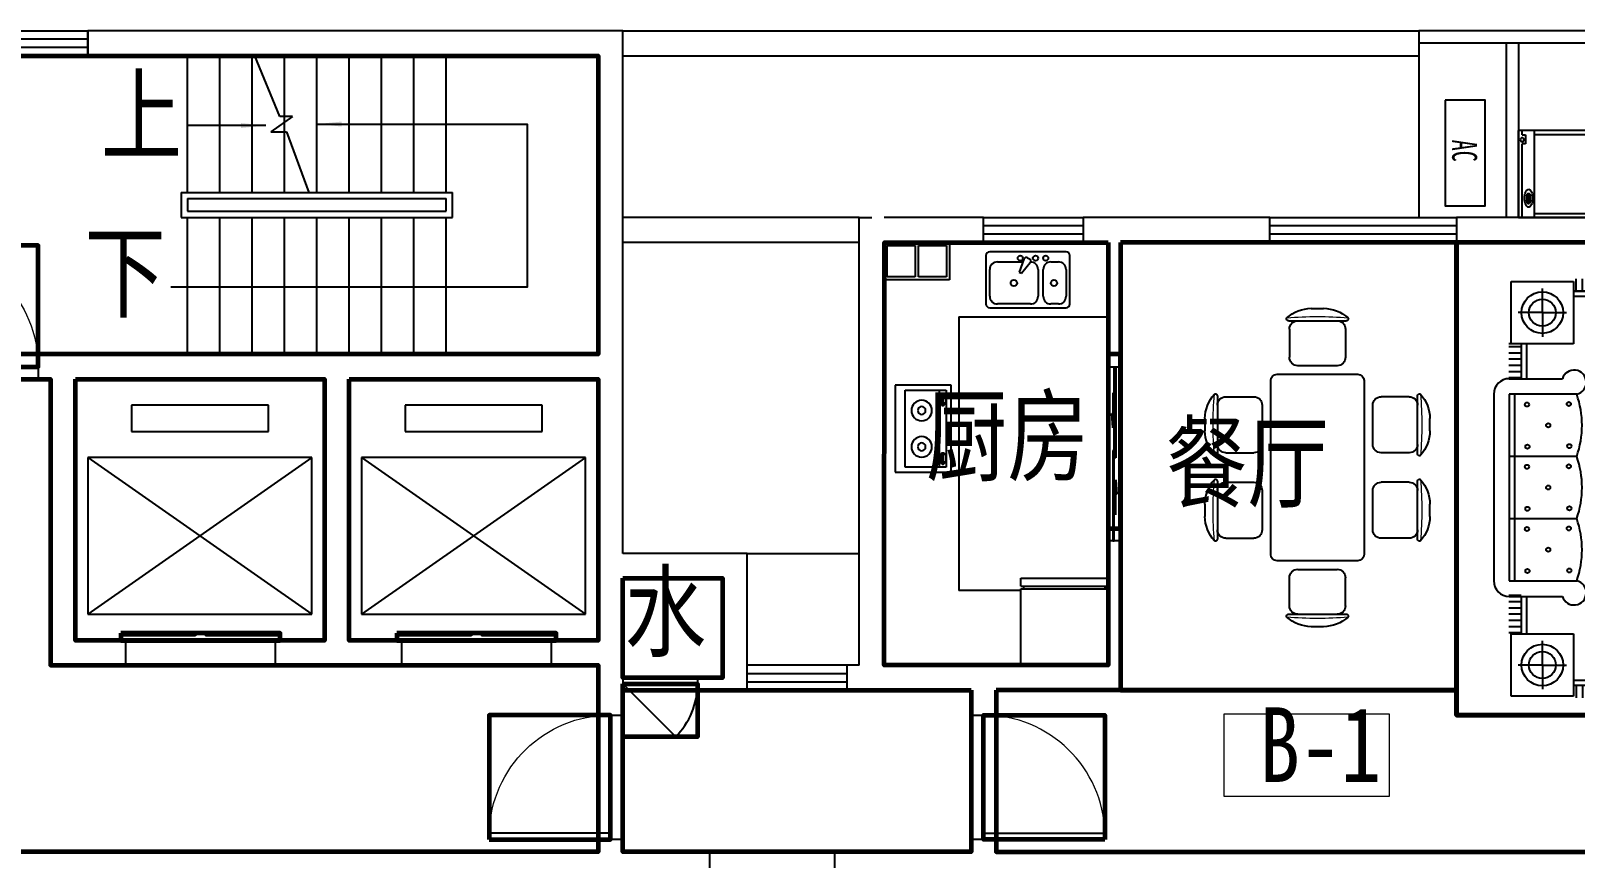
# Model space of a CAD drawing. Extents: x 963421 to 998221, y -625243 to -609443.
# Drawn here: x 979062 to 991475, y -616093 to -609443 of the extents above; entities that cross this region are included whole.
import ezdxf

# ---------------------------------------------------------------- set-up
doc = ezdxf.new("R2010")
doc.units = 0
doc.header["$LTSCALE"] = 1000
doc.header["$MEASUREMENT"] = 0
doc.layers.get('0').update_dxf_attribs({"linetype": 'CONTINUOUS'})
for name, color, linetype in [('BATH', 8, 'CONTINUOUS'), ('Elec(电器)', 33, 'CONTINUOUS'), ('F1', 223, 'CONTINUOUS'), ('FURN', 8, 'CONTINUOUS'), ('Furniture(家具)', 8, 'CONTINUOUS'), ('Lvtry(厨卫)', 136, 'CONTINUOUS'), ('STAIR', 3, 'CONTINUOUS'), ('WALL', 2, 'CONTINUOUS'), ('WINDOW', 4, 'CONTINUOUS'), ('家具', 8, 'CONTINUOUS'), ('箭头', 11, 'CONTINUOUS')]:
    doc.layers.add(name, color=color, linetype=linetype)
for name, color, linetype, lineweight in [('GT_厨房', 4, 'CONTINUOUS', 60), ('GT_客厅', 2, 'CONTINUOUS', 60), ('GT_楼梯', 130, 'CONTINUOUS', 60), ('GT_水机房', 170, 'CONTINUOUS', 60), ('GT_电梯', 150, 'CONTINUOUS', 60), ('GT_过道', 30, 'CONTINUOUS', 60), ('GT_门', 245, 'CONTINUOUS', 60), ('GT_餐厅', 3, 'CONTINUOUS', 60), ('文字标注', 121, 'CONTINUOUS', 0)]:
    doc.layers.add(name, color=color, linetype=linetype, lineweight=lineweight)
doc.styles.add('-黑体', font='simhei.ttf', dxfattribs={"width": 0.8})
doc.styles.add('_ZBHZ', font='simhei.ttf', dxfattribs={"width": 0.8})
doc.styles.add('DIM_FONT', font='ZBTXT.shx', dxfattribs={"width": 0.8})

# ---------------------------------------------------------------- blocks, each defined once
blk = doc.blocks.new('_ARROW')
blk.add_solid([(0, 0), (-1, 0.1), (-1, -0.1)])
blk = doc.blocks.new('A$C6CA9292A')
at = {"layer": 'FURN'}
for p, q in [((2039, 3587), (1039, 3587)), ((141, 2946), (141, 3446)), ((141, 3446), (641, 3446)), ((391, 3196), (391, 3391)), ((641, 3446), (641, 2946)), ((641, 3368), (914, 3368)), ((914, 3368), (641, 3368)), ((663, 3368), (663, 3468)), ((713, 3368), (713, 3468)), ((763, 3368), (763, 3468)), ((813, 3368), (813, 3468)), ((863, 3368), (863, 3468)), ((913, 3368), (913, 3468)), ((914, 3462), (914, 3035)), ((2039, 3462), (1039, 3462)), ((1039, 3462), (1039, 2920)), ((2039, 3420), (1039, 3420)), ((1539, 3462), (1539, 2920)), ((2039, 2920), (2039, 3462)), ((2163, 3368), (2163, 3468)), ((2164, 3462), (2164, 3035)), ((2164, 3368), (2463, 3368)), ((2463, 3368), (2164, 3368)), ((2188, 3368), (2188, 3468)), ((2238, 3368), (2238, 3468)), ((2288, 3368), (2288, 3468)), ((2338, 3368), (2338, 3468)), ((2388, 3368), (2388, 3468)), ((2438, 3368), (2438, 3468)), ((2463, 3368), (2489, 3464)), ((2463, 3368), (2543, 3428)), ((2463, 200), (2463, 3368)), ((2463, 3368), (2563, 3368)), ((914, 3326), (641, 3326)), ((2422, 3326), (2164, 3326)), ((2422, 241), (2422, 3326)), ((2463, 3318), (2563, 3318)), ((2463, 3268), (2563, 3268)), ((391, 3196), (196, 3196)), ((391, 3196), (586, 3196)), ((391, 3196), (391, 3001)), ((2463, 3218), (2563, 3218)), ((2463, 3168), (2563, 3168)), ((2463, 3118), (2563, 3118)), ((2463, 3068), (2563, 3068)), ((2463, 3018), (2563, 3018)), ((221, 2946), (121, 2946)), ((221, 2921), (121, 2921)), ((221, 2871), (121, 2871)), ((641, 2946), (141, 2946)), ((221, 2946), (221, 2665)), ((263, 2946), (263, 2665)), ((2463, 2968), (2563, 2968)), ((2463, 2918), (2563, 2918)), ((2463, 2868), (2563, 2868)), ((221, 2821), (121, 2821)), ((221, 2771), (121, 2771)), ((2463, 2818), (2563, 2818)), ((2463, 2768), (2563, 2768)), ((221, 2721), (121, 2721)), ((221, 2671), (121, 2671)), ((125, 2665), (552, 2665)), ((2463, 2718), (2563, 2718)), ((2463, 2668), (2563, 2668)), ((2463, 2618), (2563, 2618)), ((0, 2540), (0, 1040)), ((667, 2540), (125, 2540)), ((125, 2540), (125, 1040)), ((167, 2540), (167, 1040)), ((2463, 2568), (2563, 2568)), ((2463, 2518), (2563, 2518)), ((2463, 2468), (2563, 2468)), ((2463, 2418), (2563, 2418)), ((2463, 2368), (2563, 2368)), ((2463, 2318), (2563, 2318)), ((2463, 2268), (2563, 2268)), ((1186, 2207), (2019, 2207)), ((1186, 1374), (1186, 2207)), ((1227, 2165), (1977, 2165)), ((1227, 1415), (1227, 2165)), ((1977, 2165), (1977, 1415)), ((2019, 2207), (2019, 1374)), ((2463, 2218), (2563, 2218)), ((2463, 2168), (2563, 2168)), ((2463, 2118), (2563, 2118)), ((667, 2040), (125, 2040)), ((1352, 2040), (1852, 2040)), ((1352, 1540), (1352, 2040)), ((1352, 2040), (1852, 1540)), ((1352, 1540), (1852, 2040)), ((1852, 2040), (1852, 1540)), ((2463, 2068), (2563, 2068)), ((2463, 2018), (2563, 2018)), ((2463, 1968), (2563, 1968)), ((2463, 1918), (2563, 1918)), ((2463, 1868), (2563, 1868)), ((2463, 1818), (2563, 1818)), ((2463, 1768), (2563, 1768)), ((2463, 1718), (2563, 1718)), ((2463, 1668), (2563, 1668)), ((2463, 1618), (2563, 1618)), ((125, 1540), (667, 1540)), ((1852, 1540), (1352, 1540)), ((2463, 1568), (2563, 1568)), ((2463, 1518), (2563, 1518)), ((2019, 1374), (1186, 1374)), ((1977, 1415), (1227, 1415)), ((2463, 1468), (2563, 1468)), ((2463, 1418), (2563, 1418)), ((2463, 1368), (2563, 1368)), ((2463, 1318), (2563, 1318)), ((2463, 1268), (2563, 1268)), ((2463, 1218), (2563, 1218)), ((2463, 1168), (2563, 1168)), ((2463, 1118), (2563, 1118)), ((125, 1040), (667, 1040)), ((2463, 1068), (2563, 1068)), ((2463, 1018), (2563, 1018)), ((221, 921), (121, 921)), ((221, 871), (121, 871)), ((125, 915), (552, 915)), ((221, 915), (221, 613)), ((263, 915), (263, 613)), ((2463, 968), (2563, 968)), ((2463, 918), (2563, 918)), ((221, 821), (121, 821)), ((221, 771), (121, 771)), ((2463, 868), (2563, 868)), ((2463, 818), (2563, 818)), ((2463, 768), (2563, 768)), ((221, 721), (121, 721)), ((221, 671), (121, 671)), ((221, 621), (121, 621)), ((1507, 125), (1507, 667)), ((2007, 125), (2007, 667)), ((2463, 718), (2563, 718)), ((2463, 668), (2563, 668)), ((141, 113), (141, 613)), ((141, 613), (641, 613)), ((391, 363), (391, 558)), ((641, 613), (641, 113)), ((1382, 125), (1382, 552)), ((2132, 125), (2132, 552)), ((2463, 618), (2563, 618)), ((2463, 568), (2563, 568)), ((2463, 518), (2563, 518)), ((2463, 468), (2563, 468)), ((2463, 418), (2563, 418)), ((391, 363), (196, 363)), ((391, 363), (391, 168)), ((391, 363), (586, 363)), ((2463, 368), (2563, 368)), ((2463, 318), (2563, 318)), ((2463, 268), (2563, 268)), ((641, 241), (1382, 241)), ((641, 200), (1382, 200)), ((663, 200), (663, 100)), ((713, 200), (713, 100)), ((763, 200), (763, 100)), ((813, 200), (813, 100)), ((863, 200), (863, 100)), ((913, 200), (913, 100)), ((963, 200), (963, 100)), ((1013, 200), (1013, 100)), ((1063, 200), (1063, 100)), ((1113, 200), (1113, 100)), ((1163, 200), (1163, 100)), ((1213, 200), (1213, 100)), ((1263, 200), (1263, 100)), ((1313, 200), (1313, 100)), ((1363, 200), (1363, 100)), ((1507, 167), (2007, 167)), ((1507, 125), (2007, 125)), ((2132, 241), (2422, 241)), ((2132, 200), (2463, 200)), ((2163, 200), (2163, 100)), ((2213, 200), (2213, 100)), ((2263, 200), (2263, 100)), ((2313, 200), (2313, 100)), ((2363, 200), (2363, 100)), ((2413, 200), (2413, 100)), ((2463, 218), (2563, 218)), ((2463, 200), (2519, 117)), ((2463, 200), (2558, 168)), ((2463, 200), (2463, 100)), ((641, 113), (141, 113)), ((1507, 0), (2007, 0))]:
    blk.add_line(p, q, dxfattribs=at)
for centre, radius in [((391, 3196), 167), ((391, 3196), 108), ((1118, 3316), 16.7), ((1455, 3320), 16.7), ((1618, 3316), 16.7), ((1955, 3320), 16.7), ((1289, 3149), 16.7), ((1789, 3149), 16.7), ((1122, 2979), 16.7), ((1460, 2983), 16.7), ((1622, 2979), 16.7), ((1960, 2983), 16.7), ((267, 2457), 16.7), ((604, 2461), 16.7), ((438, 2290), 16.7), ((271, 2119), 16.7), ((608, 2123), 16.7), ((267, 1957), 16.7), ((604, 1961), 16.7), ((438, 1790), 16.7), ((271, 1619), 16.7), ((608, 1623), 16.7), ((267, 1457), 16.7), ((604, 1461), 16.7), ((438, 1290), 16.7), ((271, 1119), 16.7), ((608, 1123), 16.7), ((1586, 604), 16.7), ((1924, 608), 16.7), ((391, 363), 167), ((391, 363), 108), ((1757, 438), 16.7), ((1590, 267), 16.7), ((1928, 271), 16.7)]:
    blk.add_circle(centre, radius, dxfattribs=at)
for centre, radius, start, end in [((1039, 3462), 125, 90, 180), ((2039, 3462), 125, 0, 90), ((943, 2941), 98.2, 107.205, 347.5934), ((2135, 2941), 98.2, 192.4066, 72.795), ((1289, 3627), 750, 250.5288, 289.4712), ((1789, 3627), 750, 250.5288, 289.4712), ((646, 2636), 98.2, 282.4066, 162.795), ((125, 2540), 125, 90, 180), ((-40, 2290), 750, 340.5288, 19.4712), ((-40, 1790), 750, 340.5288, 19.4712), ((-40, 1290), 750, 340.5288, 19.4712), ((125, 1040), 125, 180, 270), ((646, 944), 98.2, 197.205, 77.5934), ((1411, 646), 98.2, 12.4066, 252.795), ((1757, -40), 750, 70.5288, 109.4712), ((2103, 646), 98.2, 287.205, 167.5934), ((1507, 125), 125, 180, 270), ((2007, 125), 125, 270, 0)]:
    blk.add_arc(centre, radius, start, end, dxfattribs=at)
at = {"linetype": 'ByBlock', "style": 'DIM_FONT', "width": 0.8, "flags": 9}
for tag in ['XSIZE', 'YSIZE']:
    blk.add_attdef(tag, (2019, 1790), '', height=0.5, rotation=180, dxfattribs=at)
blk = doc.blocks.new('餐桌2')
for p, q in [((-50, 529), (50, 529)), ((-230, 429), (230, 429)), ((-225, 362), (-225, 136)), ((225, 362), (225, 136)), ((325, 0), (-325, 0)), ((-158, 69), (158, 69)), ((-375, -50), (-375, -1450)), ((375, -1450), (375, -50)), ((-804, -637), (-804, -177)), ((-737, -182), (-512, -182)), ((737, -182), (512, -182)), ((804, -177), (804, -637)), ((-904, -456), (-904, -357)), ((-444, -564), (-444, -249)), ((444, -249), (444, -564)), ((904, -357), (904, -456)), ((-737, -632), (-512, -632)), ((737, -632), (512, -632)), ((-804, -1323), (-804, -863)), ((-737, -868), (-512, -868)), ((737, -868), (512, -868)), ((804, -863), (804, -1323)), ((-444, -1251), (-444, -936)), ((444, -936), (444, -1251)), ((-904, -1143), (-904, -1044)), ((904, -1044), (904, -1143)), ((-737, -1318), (-512, -1318)), ((737, -1318), (512, -1318)), ((-325, -1500), (325, -1500)), ((-158, -1569), (158, -1569)), ((-225, -1862), (-225, -1636)), ((225, -1862), (225, -1636)), ((-230, -1929), (230, -1929)), ((-50, -2029), (50, -2029))]:
    blk.add_line(p, q)
for centre, radius, start, end in [((-40, 214), 316, 91.7651, 130.7265), ((40, 214), 316, 49.2735, 88.2349), ((-239, 445), 10, 130.7265, 202.67), ((-230, 449), 20, 202.67, 270), ((-158, 362), 67.5, 90, 180), ((158, 362), 67.5, 0, 90), ((230, 449), 20, 270, 337.33), ((239, 445), 10, 337.33, 49.2735), ((-158, 136), 67.5, 180, 270), ((158, 136), 67.5, 270, 0), ((-325, -50), 50, 90, 180), ((325, -50), 50, 0, 90), ((-589, -367), 316, 139.2735, 178.2349), ((-820, -167), 10, 67.33, 139.2735), ((-824, -177), 20, 0, 67.33), ((-737, -249), 67.5, 90, 180), ((-512, -249), 67.5, 0, 90), ((512, -249), 67.5, 90, 180), ((737, -249), 67.5, 0, 90), ((824, -177), 20, 112.67, 180), ((820, -167), 10, 40.7265, 112.67), ((589, -367), 316, 1.7651, 40.7265), ((-589, -446), 316, 181.7651, 220.7265), ((589, -446), 316, 319.2735, 358.2349), ((-737, -564), 67.5, 180, 270), ((-512, -564), 67.5, 270, 0), ((512, -564), 67.5, 180, 270), ((737, -564), 67.5, 270, 0), ((-820, -646), 10, 220.7265, 292.67), ((-824, -637), 20, 292.67, 0), ((824, -637), 20, 180, 247.33), ((820, -646), 10, 247.33, 319.2735), ((-589, -1054), 316, 139.2735, 178.2349), ((-820, -854), 10, 67.33, 139.2735), ((-824, -863), 20, 0, 67.33), ((-737, -936), 67.5, 90, 180), ((-512, -936), 67.5, 0, 90), ((512, -936), 67.5, 90, 180), ((737, -936), 67.5, 0, 90), ((824, -863), 20, 112.67, 180), ((820, -854), 10, 40.7265, 112.67), ((589, -1054), 316, 1.7651, 40.7265), ((-589, -1133), 316, 181.7651, 220.7265), ((589, -1133), 316, 319.2735, 358.2349), ((-820, -1333), 10, 220.7265, 292.67), ((-824, -1323), 20, 292.67, 0), ((-737, -1251), 67.5, 180, 270), ((-512, -1251), 67.5, 270, 0), ((512, -1251), 67.5, 180, 270), ((737, -1251), 67.5, 270, 0), ((824, -1323), 20, 180, 247.33), ((820, -1333), 10, 247.33, 319.2735), ((-325, -1450), 50, 180, 270), ((325, -1450), 50, 270, 0), ((-158, -1636), 67.5, 90, 180), ((158, -1636), 67.5, 0, 90), ((-158, -1862), 67.5, 180, 270), ((158, -1862), 67.5, 270, 0), ((-239, -1945), 10, 157.33, 229.2735), ((-230, -1949), 20, 90, 157.33), ((-40, -1714), 316, 229.2735, 268.2349), ((40, -1714), 316, 271.7651, 310.7265), ((230, -1949), 20, 22.67, 90), ((239, -1945), 10, 310.7265, 22.67)]:
    blk.add_arc(centre, radius, start, end)
at = {"lineweight": 13}
for centre, start, end in [((0, -2249), 84.8023, 95.1977), ((1874, -407), 174.8023, 185.1977), ((-1874, -407), 354.8023, 5.1977), ((1874, -1093), 174.8023, 185.1977), ((-1874, -1093), 354.8023, 5.1977), ((0, 749), 264.8023, 275.1977)]:
    blk.add_arc(centre, 2713, start, end, dxfattribs=at)
blk = doc.blocks.new('_E10NWL')
for p, q in [((-275, 0), (275, 0)), ((-275, -482), (-275, 0)), ((275, 0), (275, -482)), ((275, -482), (-275, -482)), ((-256.6, -482), (-256.6, -499.1)), ((256.6, -482), (256.6, -499.1)), ((-275, -550), (-275, -499.1)), ((275, -499.1), (-275, -499.1)), ((275, -550), (-275, -550)), ((275, -499.1), (275, -550))]:
    blk.add_line(p, q)
at = {"style": 'DIM_FONT', "width": 0.8, "flags": 9}
for tag in ['XSIZE', 'YSIZE']:
    blk.add_attdef(tag, (0, 0), '', height=0.5, dxfattribs=at)
blk = doc.blocks.new('A$C20217E62')
at = {"layer": 'F1'}
for p, q in [((0, 419), (0, 31)), ((644, 450), (31, 450)), ((306, 391), (267, 287)), ((335, 402), (350, 393)), ((675, 31), (675, 419)), ((31, 92), (31, 307)), ((92, 368), (298, 368)), ((267, 287), (285, 277)), ((285, 277), (355, 363)), ((419, 307), (419, 92)), ((460, 92), (460, 307)), ((522, 368), (583, 368)), ((644, 307), (644, 92)), ((31, 0), (644, 0)), ((358, 31), (92, 31)), ((583, 31), (522, 31))]:
    blk.add_line(p, q, dxfattribs=at)
for centre, radius in [((276, 399), 20.5), ((399, 399), 20.5), ((481, 399), 20.5), ((225, 199), 25.6), ((547, 199), 25.6)]:
    blk.add_circle(centre, radius, dxfattribs=at)
for centre, radius, start, end in [((31, 419), 30.7, 90, 180), ((325, 384), 20.5, 60, 159.4623), ((340, 376), 20.5, 320.5377, 60), ((644, 419), 30.7, 360, 90), ((92, 307), 61.4, 90, 180), ((358, 307), 61.4, 360, 90), ((522, 307), 61.4, 90, 180), ((583, 307), 61.4, 360, 90), ((31, 31), 30.7, 180, 270), ((92, 92), 61.4, 180, 270), ((358, 92), 61.4, 270, 360), ((522, 92), 61.4, 180, 270), ((583, 92), 61.4, 270, 360), ((644, 31), 30.7, 270, 360)]:
    blk.add_arc(centre, radius, start, end, dxfattribs=at)
blk = doc.blocks.new('A$C179D235A')
at = {"layer": 'BATH'}
for p, q in [((0, 0), (0, 450)), ((0, 450), (700, 450)), ((700, 450), (700, 0)), ((40, 370), (40, 40)), ((660, 370), (40, 370)), ((660, 40), (660, 370)), ((40, 96), (660, 96)), ((40, 40), (660, 40)), ((71, 73), (71, 62)), ((146, 64), (82, 64)), ((82, 64), (82, 47)), ((82, 47), (146, 47)), ((146, 47), (146, 64)), ((163, 72), (163, 62)), ((544, 73), (544, 62)), ((555, 64), (555, 47)), ((619, 64), (555, 64)), ((555, 47), (619, 47)), ((619, 47), (619, 64)), ((636, 72), (636, 62)), ((700, 0), (0, 0))]:
    blk.add_line(p, q, dxfattribs=at)
for centre, radius in [((204, 237), 82.5), ((204, 237), 31.6), ((496, 237), 82.5), ((496, 237), 31.6)]:
    blk.add_circle(centre, radius, dxfattribs=at)
for centre, radius, start, end in [((75, 72), 4.03, 121.9106, 180), ((75, 72), 4.03, 180, 197.9454), ((75, 62), 4.03, 121.9106, 180), ((75, 62), 4.03, 180, 238.0894), ((95, 41), 41.3, 104.4631, 121.9106), ((95, 30), 41.3, 104.4631, 121.9106), ((95, 93), 41.3, 238.0894, 251.0845), ((108, -11), 94.4, 96.0983, 104.4631), ((108, -21), 94.4, 96.0983, 104.4631), ((117, -93), 177, 90, 96.0983), ((117, -104), 177, 90, 96.0983), ((117, -93), 177, 83.9017, 90), ((117, -104), 177, 83.9017, 90), ((126, -11), 94.4, 75.5369, 83.9017), ((126, -21), 94.4, 75.5369, 83.9017), ((126, 145), 94.4, 282.4611, 284.4631), ((139, 41), 41.3, 58.0894, 75.5369), ((139, 30), 41.3, 58.0894, 75.5369), ((139, 93), 41.3, 284.4631, 301.9106), ((159, 72), 4.03, 0, 58.0894), ((159, 62), 4.03, 360, 58.0894), ((159, 62), 4.03, 301.9106, 360), ((548, 72), 4.03, 121.9106, 180), ((548, 72), 4.03, 180, 197.9454), ((548, 62), 4.03, 121.9106, 180), ((548, 62), 4.03, 180, 238.0894), ((568, 41), 41.3, 104.4631, 121.9106), ((568, 30), 41.3, 104.4631, 121.9106), ((568, 93), 41.3, 238.0894, 251.0845), ((581, -11), 94.4, 96.0983, 104.4631), ((581, -21), 94.4, 96.0983, 104.4631), ((590, -93), 177, 90, 96.0983), ((590, -104), 177, 90, 96.0983), ((590, -93), 177, 83.9017, 90), ((590, -104), 177, 83.9017, 90), ((599, -11), 94.4, 75.5369, 83.9017), ((599, -21), 94.4, 75.5369, 83.9017), ((599, 145), 94.4, 282.4611, 284.4631), ((612, 41), 41.3, 58.0894, 75.5369), ((612, 30), 41.3, 58.0894, 75.5369), ((612, 93), 41.3, 284.4631, 301.9106), ((632, 72), 4.03, 0, 58.0894), ((632, 62), 4.03, 0, 58.0894), ((632, 62), 4.03, 301.9106, 360)]:
    blk.add_arc(centre, radius, start, end, dxfattribs=at)
blk = doc.blocks.new('A$C505D2F39')
at = {"layer": 'F1'}
for p, q in [((526, 301), (0, 301)), ((0, 301), (0, 0)), ((250, 276), (25, 276)), ((25, 276), (25, 25)), ((250, 25), (250, 276)), ((501, 276), (276, 276)), ((276, 276), (276, 25)), ((501, 25), (501, 276)), ((526, 0), (526, 301)), ((0, 0), (526, 0)), ((25, 25), (250, 25)), ((276, 25), (501, 25))]:
    blk.add_line(p, q, dxfattribs=at)
blk = doc.blocks.new('空调室外机2')
at = {"ltscale": 0.5}
blk.add_lwpolyline([(0, 0), (850, 0), (850, 320), (0, 320)], close=True, dxfattribs=at)
at = {"ltscale": 0.5, "style": '_ZBHZ', "width": 0.65}
blk.add_text('AC', height=200, dxfattribs=at).set_placement((319, 55))
blk = doc.blocks.new('洗衣机1')
at = {"layer": '家具'}
for p, q in [((401, 0), (-299, 0)), ((-299, -657), (-299, 0)), ((401, 0), (401, -657)), ((-262, -31), (-299, -31)), ((-262, -30), (-262, -57)), ((-262, -57), (-190, -57)), ((-190, -57), (-190, -30)), ((401, -31), (-190, -31)), ((208, -75), (208, -86)), ((217, -84), (217, -98)), ((273, -84), (217, -84)), ((217, -98), (273, -98)), ((273, -98), (273, -84)), ((288, -76), (288, -86)), ((-299, -126), (401, -126)), ((-267, -125), (-267, -618)), ((368, -125), (368, -618)), ((357, -700), (-256, -700)), ((333, -652), (-232, -652))]:
    blk.add_line(p, q, dxfattribs=at)
for points in [[(174, -82, 0.185158), (178, -93, 0.102042), (195, -105, 0.060862), (216, -112, 0.047173), (246, -115, 0.047173), (275, -112, 0.060862), (297, -105, 0.102042), (314, -93, 0.185158), (318, -82, 0.185158), (314, -71, 0.102042), (297, -58, 0.060862), (275, -51, 0.047173), (246, -49, 0.047173), (216, -51, 0.060862), (195, -58, 0.102042), (178, -71, 0.185158), (174, -82, 0.185158)], [(288, -76, 0.259034), (286, -73, 0.076276), (276, -69, 0.036515), (264, -67, 0.026615), (248, -66, 0.026615), (231, -67, 0.036515), (220, -69, 0.076276), (210, -73, 0.259034), (208, -76, 0.078462), (208, -77, 0.056762)], [(288, -86, 0.259034), (286, -83, 0.076276), (276, -78, 0.036515), (264, -76, 0.026615), (248, -75, 0.026615), (231, -76, 0.036515), (220, -78, 0.076276), (210, -83, 0.259034), (208, -86, 0.259034), (210, -88, 0.056762), (217, -92, 0.036515)], [(273, -93, 0.008736), (276, -93, 0.076276), (286, -88, 0.259034), (288, -86, 0.259034)]]:
    blk.add_lwpolyline(points, format="xyb", dxfattribs=at)
blk.add_circle((-224, -30), 15.2, dxfattribs=at)
for centre, radius, start, end in [((-232, -618), 34.7, 180, 270), ((333, -618), 34.7, 270, 0), ((-256, -657), 43.4, 180, 270), ((357, -657), 43.4, 270, 0)]:
    blk.add_arc(centre, radius, start, end, dxfattribs=at)
blk = doc.blocks.new('$WINLIB2D$00000001')
for p, q in [((-0.5, 0.5), (0.5, 0.5)), ((-0.5, 0.5), (-0.5, -0.5)), ((0.5, -0.5), (0.5, 0.5)), ((0.5, 0.1667), (-0.5, 0.1667)), ((0.5, -0.1667), (-0.5, -0.1667)), ((-0.5, -0.5), (0.5, -0.5))]:
    blk.add_line(p, q)
blk = doc.blocks.new('$DorLib2D$00000127')
at = {"color": 0, "linetype": 'Continuous'}
for p, q in [((-0.033, 0.795, -93.75), (-0.533, 0.795, -93.75)), ((-0.533, 0.795, -93.75), (-0.533, 0.69, -93.75)), ((-0.033, 0.795, -93.75), (-0.033, 0.69, -93.75)), ((0.033, 0.795, -93.75), (0.033, 0.69, -93.75)), ((0.533, 0.795, -93.75), (0.033, 0.795, -93.75)), ((0.533, 0.795, -93.75), (0.533, 0.69, -93.75)), ((-0.033, 0.69, -93.75), (-0.533, 0.69, -93.75)), ((0.533, 0.69, -93.75), (0.033, 0.69, -93.75)), ((0.5, 0.5, -93.75), (-0.5, 0.5, -93.75))]:
    blk.add_line(p, q, dxfattribs=at)
blk = doc.blocks.new('$DorLib2D$00000001')
for p, q in [((0.45, 0.975), (0.5, 0.975)), ((0.45, 0), (0.45, 0.975)), ((0.5, 0), (0.5, 0.975)), ((0.5, 0), (0.45, 0))]:
    blk.add_line(p, q)
at = {"lineweight": 13}
blk.add_arc((0.475, 0), 0.975, 91.4693, 180, dxfattribs=at)
blk = doc.blocks.new('$DorLib2D$00000114')
at = {"color": 0}
blk.add_line((0.5, 0), (-0.207, 0.707), dxfattribs=at)
blk.add_arc((0.5, 0), 1, 135, 180, dxfattribs=at)
blk = doc.blocks.new('$DorLib2D$00000131')
at = {"color": 0, "linetype": 'Continuous'}
for p, q in [((0.15, 0.125), (0.2319, 0.1973)), ((0.2319, 0.1973), (0.2319, 0.125)), ((-0.5, 0.125), (-0.5, 0)), ((0.0192, 0.125), (-0.5, 0.125)), ((0.0192, 0), (0.0192, 0.125)), ((0.35, 0.125), (0.15, 0.125)), ((-0.5, 0), (0.0192, 0)), ((-0.024, 0), (0.5, 0)), ((-0.024, -0.125), (-0.024, 0)), ((0.5, 0), (0.5, -0.125)), ((-0.35, -0.125), (-0.15, -0.125)), ((-0.2319, -0.1973), (-0.2319, -0.125)), ((-0.15, -0.125), (-0.2319, -0.1973)), ((0.5, -0.125), (-0.024, -0.125))]:
    blk.add_line(p, q, dxfattribs=at)

msp = doc.modelspace()

# ---------------------------------------------------------------- linework, layer by layer
at = {"layer": 'GT_厨房'}
msp.add_lwpolyline([(987721, -611143), (987721, -614543), (985921, -614543), (985924, -611143), (987721, -611143)], dxfattribs=at)
at = {"layer": 'GT_客厅'}
msp.add_lwpolyline([(994521, -611143), (990521, -611143), (990521, -614943), (994521, -614943), (994521, -611143)], dxfattribs=at)
at = {"layer": 'GT_楼梯'}
msp.add_lwpolyline([(978021, -609643), (983621, -609643), (983621, -612043), (978021, -612043), (978021, -609643)], dxfattribs=at)
at = {"layer": 'GT_水机房'}
msp.add_lwpolyline([(983821, -613843), (984621, -613843), (984621, -614643), (983821, -614643), (983821, -613843)], dxfattribs=at)
at = {"layer": 'GT_电梯'}
for points in [[(979421, -612243), (981421, -612243), (981421, -614343), (979421, -614343), (979421, -612243)], [(981621, -612243), (983621, -612243), (983621, -614343), (981621, -614343), (981621, -612243)]]:
    msp.add_lwpolyline(points, dxfattribs=at)
at = {"layer": 'GT_过道'}
for points in [[(978021, -612243), (979221, -612243), (979221, -614543), (983621, -614543), (983621, -616043), (975021, -616043), (975021, -614743), (978021, -614743), (978021, -612243)], [(986821, -614743), (986821, -616043), (995721, -616043), (995721, -614443), (994621, -614443), (994621, -614943), (990521, -614943), (990521, -614743), (986821, -614743)], [(986621, -614743), (986621, -616043), (983821, -616043), (983821, -614743), (986621, -614743)]]:
    msp.add_lwpolyline(points, dxfattribs=at)
at = {"layer": 'GT_门'}
for points in [[(978121, -611168), (978121, -612143), (979121, -612143), (979121, -611168), (978121, -611168)], [(987821, -612043), (987721, -612043), (987721, -613443), (987821, -613443), (987821, -612043)], [(983821, -614693), (984421, -614693), (984421, -615117), (983821, -615117), (983821, -614693)], [(982746, -615943), (983721, -615943), (983721, -614943), (982746, -614943), (982746, -615943)], [(987696, -615943), (986721, -615943), (986721, -614943), (987696, -614943), (987696, -615943)]]:
    msp.add_lwpolyline(points, dxfattribs=at)
at = {"layer": 'GT_门', "elevation": -112500}
for points in [[(979786, -614284), (979786, -614343), (981066, -614343), (981066, -614284), (979786, -614284)], [(982004, -614284), (982004, -614343), (983284, -614343), (983284, -614284), (982004, -614284)]]:
    msp.add_lwpolyline(points, dxfattribs=at)
at = {"layer": 'GT_餐厅'}
msp.add_lwpolyline([(987821, -611143), (987821, -614743), (990521, -614743), (990521, -611143), (987821, -611143)], dxfattribs=at)
at = {"layer": 'STAIR'}
for p, q in [((980321, -610741), (980321, -609643)), ((980581, -610741), (980581, -609643)), ((980841, -610741), (980841, -609643)), ((981064, -610132), (980861, -609643)), ((981101, -610741), (981101, -609643)), ((981361, -610741), (981361, -609643)), ((981621, -610741), (981621, -609643)), ((981881, -610741), (981881, -609643)), ((982141, -610741), (982141, -609643)), ((982401, -610741), (982401, -609643)), ((981166, -610132), (980991, -610255)), ((981166, -610132), (981064, -610132)), ((980991, -610255), (981116, -610255)), ((981116, -610255), (981297, -610741)), ((980271, -610741), (980271, -610943)), ((980271, -610741), (982451, -610741)), ((980321, -610791), (980321, -610893)), ((980321, -610791), (982401, -610791)), ((982401, -610893), (982401, -610791)), ((982451, -610943), (982451, -610741)), ((980271, -610943), (982451, -610943)), ((980321, -610893), (982401, -610893)), ((980321, -612043), (980321, -610943)), ((980581, -612043), (980581, -610943)), ((980841, -612043), (980841, -610943)), ((981101, -612043), (981101, -610943)), ((981361, -612043), (981361, -610943)), ((981621, -612043), (981621, -610943)), ((981881, -612043), (981881, -610943)), ((982141, -612043), (982141, -610943)), ((982401, -612043), (982401, -610943)), ((980971, -612453), (979871, -612453)), ((979871, -612453), (979871, -612663)), ((980971, -612663), (980971, -612453)), ((983171, -612453), (982071, -612453)), ((982071, -612453), (982071, -612663)), ((983171, -612663), (983171, -612453)), ((979871, -612663), (980971, -612663)), ((982071, -612663), (983171, -612663)), ((981321, -612873), (979521, -614133)), ((979521, -612873), (981321, -614133)), ((981321, -612873), (979521, -612873)), ((979521, -612873), (979521, -614133)), ((981321, -614133), (981321, -612873)), ((983521, -612873), (981721, -614133)), ((981721, -612873), (983521, -614133)), ((983521, -612873), (981721, -612873)), ((981721, -612873), (981721, -614133)), ((983521, -614133), (983521, -612873)), ((979521, -614133), (981321, -614133)), ((981721, -614133), (983521, -614133))]:
    msp.add_line(p, q, dxfattribs=at)
at = {"layer": 'WALL'}
for p, q in [((983821, -609443), (979521, -609443)), ((979521, -609443), (979521, -609643)), ((983821, -612143), (983821, -609443)), ((979521, -609643), (983621, -609643)), ((983621, -612043), (983621, -609643)), ((985721, -610943), (985821, -610942)), ((985721, -611043), (985721, -610943)), ((985822, -610942), (985821, -610942)), ((986721, -610943), (985921, -610943)), ((986721, -611143), (986721, -610943)), ((987721, -610943), (987521, -610943)), ((987521, -610943), (987521, -611143)), ((989021, -610943), (987721, -610943)), ((989021, -611143), (989021, -610943)), ((991721, -610943), (990521, -610943)), ((990521, -610943), (990521, -611143)), ((985721, -614543), (985721, -611041)), ((985921, -611143), (986721, -611143)), ((985921, -614543), (985921, -611143)), ((987521, -611143), (987721, -611143)), ((987721, -611143), (987721, -612143)), ((987821, -612143), (987821, -611143)), ((987821, -611143), (989021, -611143)), ((990521, -611143), (991721, -611143)), ((979321, -612043), (979121, -612043)), ((979121, -612043), (979121, -612243)), ((979321, -612043), (981521, -612043)), ((981521, -612043), (983621, -612043)), ((983821, -613643), (983821, -612143)), ((987721, -612143), (987821, -612143)), ((979121, -612243), (979221, -612243)), ((979221, -614543), (979221, -612243)), ((979421, -612243), (981421, -612243)), ((979421, -614343), (979421, -612243)), ((981421, -614343), (981421, -612243)), ((981621, -612243), (983621, -612243)), ((981621, -614343), (981621, -612243)), ((983621, -613743), (983621, -612243)), ((987821, -613543), (987721, -613543)), ((987721, -613543), (987721, -614543)), ((987821, -614643), (987821, -613543)), ((984821, -613643), (983821, -613643)), ((984821, -614543), (984821, -613643)), ((983621, -614343), (983621, -613743)), ((983821, -614443), (983821, -613843)), ((984621, -613843), (983821, -613843)), ((984621, -614643), (984621, -613843)), ((979826, -614343), (979421, -614343)), ((979826, -614543), (979826, -614343)), ((981421, -614343), (981026, -614343)), ((981026, -614343), (981026, -614543)), ((982044, -614343), (981621, -614343)), ((982044, -614543), (982044, -614343)), ((983621, -614343), (983244, -614343)), ((983244, -614343), (983244, -614543)), ((983821, -614643), (983821, -614443)), ((979221, -614543), (979826, -614543)), ((981026, -614543), (981521, -614543)), ((981521, -614543), (982044, -614543)), ((983244, -614543), (983621, -614543)), ((983621, -614643), (983621, -614543)), ((984821, -614743), (984821, -614543)), ((985721, -614543), (985621, -614543)), ((985621, -614543), (985621, -614743)), ((985921, -614543), (986721, -614543)), ((986721, -614543), (987721, -614543)), ((983621, -614643), (983621, -614943)), ((983821, -614643), (983821, -614743)), ((984621, -614643), (984421, -614643)), ((984421, -614643), (984421, -614743)), ((987821, -614643), (987823, -614643)), ((987823, -614643), (987823, -614743)), ((983821, -614943), (983821, -614743)), ((984421, -614743), (984721, -614743)), ((984721, -614743), (984821, -614743)), ((985621, -614743), (985821, -614743)), ((985821, -614743), (986621, -614743)), ((986621, -614743), (986621, -614943)), ((986821, -614943), (986821, -614743)), ((986821, -614743), (987721, -614743)), ((987721, -614743), (987823, -614743)), ((983621, -614943), (983821, -614943)), ((986621, -614943), (986821, -614943)), ((983821, -615943), (983621, -615943)), ((983621, -615943), (983621, -616043)), ((983821, -616043), (983821, -615943)), ((986821, -615943), (986621, -615943)), ((986621, -615943), (986621, -616043)), ((986821, -616043), (986821, -615943)), ((980821, -616043), (977321, -616043)), ((983621, -616043), (980821, -616043)), ((983821, -616043), (984321, -616043)), ((984521, -616043), (984321, -616043)), ((984521, -616243), (984521, -616043)), ((986621, -616043), (985521, -616043)), ((985521, -616043), (985521, -616243)), ((986821, -616043), (991521, -616043))]:
    msp.add_line(p, q, dxfattribs=at)
at = {"layer": 'WINDOW'}
for p, q in [((983821, -609443), (990220, -609443)), ((994620, -609443), (990220, -609443)), ((990220, -609443), (990220, -610943)), ((993920, -609543), (990220, -609543)), ((990920, -609543), (990920, -610943)), ((991020, -609543), (991020, -610943)), ((983821, -609643), (990220, -609643)), ((985721, -610943), (983821, -610943)), ((985721, -611143), (983821, -611143)), ((984821, -613643), (985721, -613643)), ((984421, -614643), (983821, -614643)), ((984421, -614743), (983821, -614743)), ((986821, -615943), (986821, -614943))]:
    msp.add_line(p, q, dxfattribs=at)
at = {"layer": '家具'}
for p, q in [((986521, -611743), (986521, -613943)), ((986521, -611743), (987721, -611743)), ((987021, -613943), (986521, -613943))]:
    msp.add_line(p, q, dxfattribs=at)
at = {"layer": '文字标注'}
msp.add_lwpolyline([(989984, -614935), (988651, -614935), (988651, -615594), (989984, -615594)], close=True, dxfattribs=at)
at = {"layer": '箭头'}
for points in [[(981361, -610192), (983051, -610192), (983051, -611504), (980186, -611504)], [(980950, -610204), (980321, -610204)], [(980950, -610204), (980321, -610204)]]:
    msp.add_lwpolyline(points, dxfattribs=at)

# ---------------------------------------------------------------- block references
at = {"layer": 'BATH', "xscale": -1, "rotation": 90}
msp.add_blockref('A$C179D235A', (986460, -612291), dxfattribs=at)
at = {"layer": 'Elec(电器)', "rotation": 270}
msp.add_blockref('空调室外机2', (990432, -609999, 0), dxfattribs=at)
at = {"layer": 'F1', "extrusion": (0, 0, -1), "zscale": -1}
msp.add_blockref('A$C505D2F39', (-986447, -611444), dxfattribs=at)
at = {"layer": 'F1', "extrusion": (0, 0, -1), "xscale": -1, "zscale": -1}
msp.add_blockref('A$C20217E62', (-986739, -611669), dxfattribs=at)
at = {"layer": 'FURN'}
msp.add_blockref('A$C6CA9292A', (990821, -614904), dxfattribs=at)
at = {"layer": 'Furniture(家具)', "xscale": -1, "rotation": 180}
msp.add_blockref('餐桌2', (989404, -613703), dxfattribs=at)
at = {"layer": 'Lvtry(厨卫)', "xscale": -1, "rotation": 90}
msp.add_blockref('洗衣机1', (991020, -610542), dxfattribs=at)
at = {"layer": 'WINDOW'}
for name, p, xscale, yscale, zscale, rotation in [('$WINLIB2D$00000001', (978921, -609543), -1200, -200, -1200, 180), ('$WINLIB2D$00000001', (987121, -611043), 800, -200, 800, 359.9999999998737), ('$WINLIB2D$00000001', (989771, -611043), 1500, -200, 1500, 359.9999999998833), ('$DorLib2D$00000001', (978621, -612143), -1000, 1000, -1000, 359.9999999996474), ('$DorLib2D$00000131', (987771, -612843), 1400, 100, 1400, 89.99999999994441), ('$DorLib2D$00000127', (980426, -614443), 1200, 200, 1200, 1.879757e-10), ('$DorLib2D$00000127', (982644, -614443), 1200, 200, 1200, 3.63824e-11), ('$DorLib2D$00000114', (984121, -614693), 600, 600, 600, 179.9999999999867), ('$DorLib2D$00000001', (983721, -615443), -1000, 1000, -1000, 89.99999999993773), ('$DorLib2D$00000001', (986721, -615443), -1000, -1000, -1000, 90.00000000018677)]:
    msp.add_blockref(name, p, dxfattribs=dict(at, xscale=xscale, yscale=yscale, zscale=zscale, rotation=rotation))
at = {"layer": 'WINDOW', "xscale": -800, "yscale": 200, "zscale": -800}
msp.add_blockref('$WINLIB2D$00000001', (985221, -614643), dxfattribs=at)
at = {"layer": '家具', "extrusion": (0, 0, -1), "xscale": -1.272727273404598, "yscale": 1.272727273404598, "zscale": -1.27272727272727, "rotation": 180}
msp.add_blockref('_E10NWL', (-987371, -614543), dxfattribs=at)
at = {"layer": '箭头', "yscale": 200, "zscale": 200}
for p, xscale in [((980950, -610204), 200), ((980950, -610204), 200), ((981361, -610192), -200)]:
    msp.add_blockref('_ARROW', p, dxfattribs=dict(at, xscale=xscale))

# ---------------------------------------------------------------- texts
at = {"layer": '文字标注', "style": '-黑体', "width": 0.8}
for s, p in [('上', (979624, -610419)), ('下', (979492, -611683)), ('厨房', (986257, -612999)), ('餐厅', (988185, -613212)), ('水', (983835, -614411)), ('B-1', (988937, -615481))]:
    msp.add_text(s, height=600, dxfattribs=at).set_placement(p)

doc.saveas('drawing.dxf')
